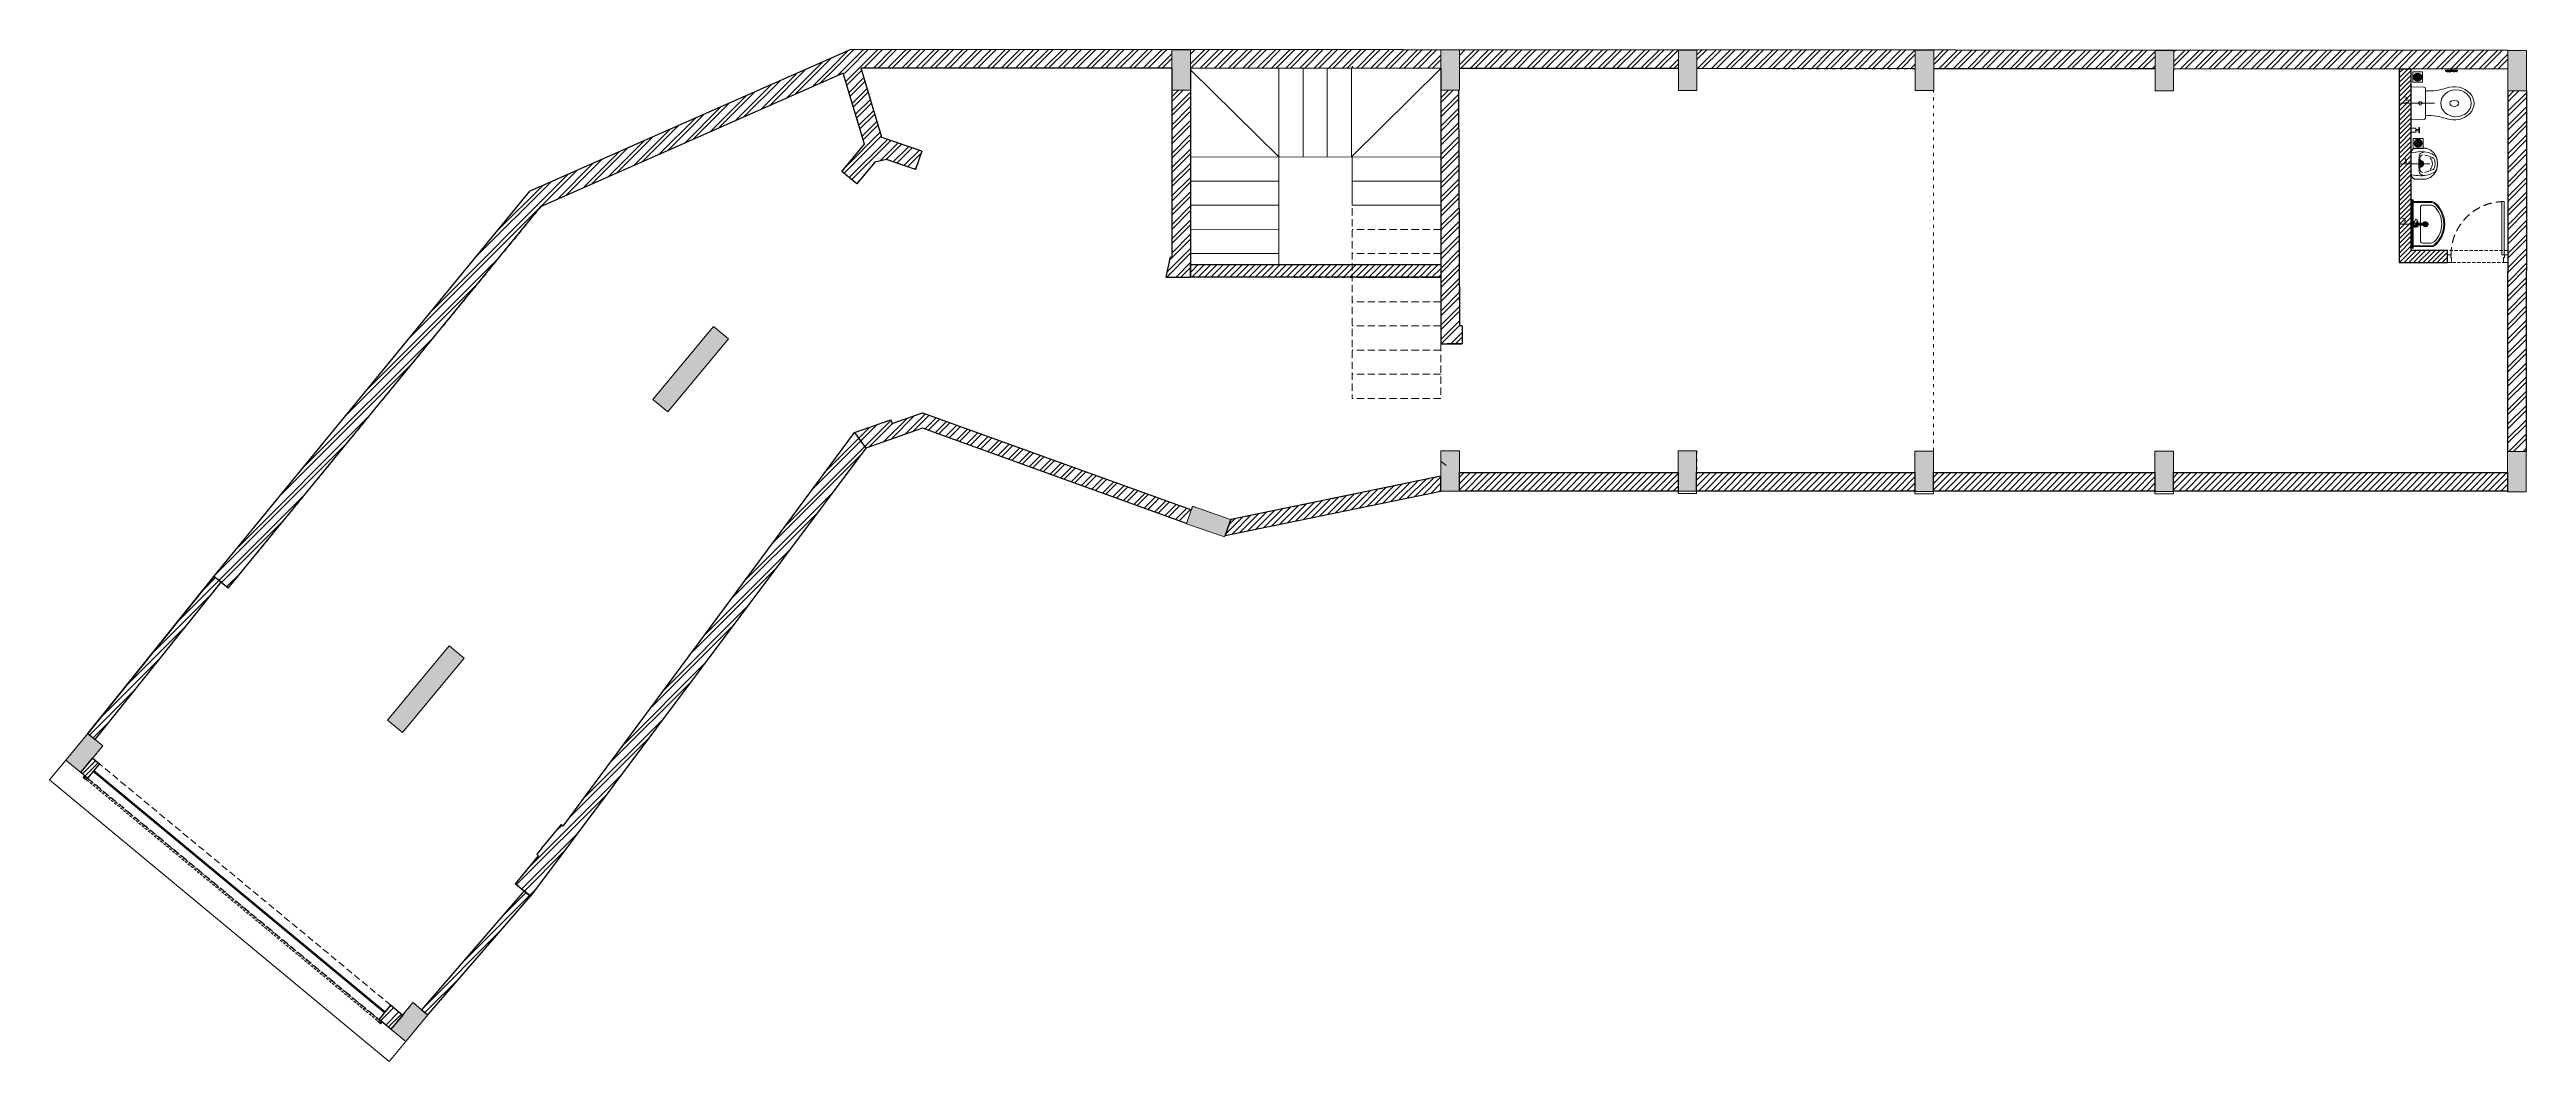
# Model space of a CAD drawing. Header units: feet. Extents: x -10140 to 20626, y -7617 to 4950.
import ezdxf

# ---------------------------------------------------------------- set-up
doc = ezdxf.new("R2010")
doc.units = ezdxf.units.FT
doc.header["$LTSCALE"] = 33
doc.header["$MEASUREMENT"] = 0
for name, pattern in [('a_p6_plan_L18$0$HIDDEN', [0.375, 0.25, -0.125]), ('ACAD_ISO03W100', [30, 12, -18]), ('CENTER', [2, 1.25, -0.25, 0.25, -0.25]), ('DASHED', [0.75, 0.5, -0.25]), ('DOT2', [0.125, 0, -0.125]), ('HIDDEN', [9.525, 6.35, -3.175]), ('HIDDEN2', [4.7625, 3.175, -1.5875]), ('HIDDENX2', [0.75, 0.5, -0.25])]:
    doc.linetypes.add(name, pattern=pattern)
for name, color, linetype, lineweight in [('A-COL', 243, 'Continuous', 9), ('A-Glazing', 4, 'Continuous', 20), ('A-shutter', 8, 'Continuous', 18), ('A-STAIR', 6, 'Continuous', 5), ('beam', 90, 'Continuous', 9), ('centerline-toilets', 2, 'CENTER', 13), ('column hatch', 5, 'Continuous', 0), ('Door', 2, 'Continuous', 13), ('ele', 252, 'Continuous', 13), ('Fhitting', 152, 'Continuous', 30), ('LENS-DIM', 252, 'Continuous', 5), ('LENS-DOOR', 34, 'Continuous', 20), ('LENS_CURTAIN', 5, 'a_p6_plan_L18$0$HIDDEN', 9), ('LN-HATCH', 251, 'Continuous', 0), ('Mirror', 150, 'Continuous', 20), ('Panelling', 65, 'Continuous', 18), ('PARTITION', 22, 'Continuous', 30), ('rolling shutter', 1, 'Continuous', 5), ('Toilet', 5, 'Continuous', 9), ('WALL', 7, 'Continuous', 30)]:
    doc.layers.add(name, color=color, linetype=linetype, lineweight=lineweight)
doc.layers.add('A-WALL', color=1, linetype='Continuous')
doc.styles.get("Standard").update_dxf_attribs({"font": 'GILC____.TTF'})
pattern_1 = [(225, (-11307537.08, 5495392.03), (88.2999593, -88.2999593), []), (225, (-11307595.94, 5495392.03), (88.2999593, -88.2999593), [])]
pattern_2 = [(225, (-11307537.077, 5495392.03), (39.24442636, -39.24442636), [])]

# ---------------------------------------------------------------- blocks, each defined once
blk = doc.blocks.new('Wash Basin')
at = {"layer": 'PARTITION', "lineweight": 9}
h = blk.add_hatch(dxfattribs=at)
h.set_pattern_fill('ANSI38', color=256, scale=70, angle=990, style=0, double=1)
h.set_pattern_definition([(315, (-64.7135, -33.325), (6.18718, 6.18718), []), (45, (-64.7135, -33.325), (6.18718, 18.56155), [21.875, -13.125])])
h.paths.add_polyline_path([(300, -22), (-300, -22), (-300, -34), (300, -34)])
at = {"layer": 'centerline-toilets', "linetype": 'HIDDEN', "ltscale": 10}
blk.add_line((0, -238), (0, 130), dxfattribs=at)
at = {"layer": 'Mirror', "ltscale": 0.5}
blk.add_lwpolyline([(-300, -34), (-300, -46), (300, -46), (300, -34)], close=True, dxfattribs=at)
at = {"layer": 'Panelling', "lineweight": 9}
blk.add_lwpolyline([(-300, -22), (-300, -34), (300, -34), (300, -22)], close=True, dxfattribs=at)
at = {"layer": 'Toilet', "ltscale": 100}
for p, q in [((-280, -32), (-280, -278)), ((-270, -22), (270, -22)), ((-268, -55), (-268, -278)), ((-258, -45), (258, -45)), ((-15, -89), (-15, -208)), ((11, -208), (11, -89)), ((268, -55), (268, -278)), ((280, -32), (280, -278))]:
    blk.add_line(p, q, dxfattribs=at)
blk.add_lwpolyline([(-235, -264, 0.191896), (-217, -309, 0.420236), (217, -309, 0.191896), (235, -264), (235, -161, 0.414214), (210, -136), (-210, -136, 0.414214), (-235, -161)], format="xyb", close=True, dxfattribs=at)
blk.add_lwpolyline([(41, -103), (-41, -103)], dxfattribs=at)
blk.add_lwpolyline([(23, -62), (58, -74, -0.414214), (61, -81), (58, -93, -0.414214), (50, -96), (16, -85)], format="xyb", dxfattribs=at)
for centre, radius in [((-2, -197), 22.5), ((-2, -67), 17.5)]:
    blk.add_circle(centre, radius, dxfattribs=at)
for centre, radius, start, end in [((-270, -32), 10, 90, 180), ((-230, -278), 50, 180, 218.4461), ((-258, -55), 10, 90, 180), ((-230, -278), 38, 180, 218.4461), ((0, -89), 336, 219.313, 320.687), ((-2, -197), 32.1, 113.0898, 66.246), ((-2, -197), 20.5, 128.0403, 237.2899), ((-2, -197), 20.5, 304.4733, 50.7332), ((258, -55), 10, 0, 90), ((230, -278), 38, 321.5539, 0), ((230, -278), 50, 321.5539, 0), ((270, -32), 10, 0, 90), ((0, -89), 348, 219.2826, 320.7174)]:
    blk.add_arc(centre, radius, start, end, dxfattribs=at)
for centre, major_axis, start_param, end_param in [((-2, -67), (0, 38.3), 4.720493, 9.081982), ((-2, -67), (-0.2, -25.6), 1.769108, 7.074098), ((-2, -208), (-9.04, 9.04), 0.785398, 3.926991), ((-2, -67), (0, 38.3), 3.484555, 4.083576)]:
    blk.add_ellipse(centre, major_axis=major_axis, ratio=1, start_param=start_param, end_param=end_param, dxfattribs=at)
at = {"layer": 'centerline-toilets', "linetype": 'DOT2', "insert": (33, 62), "char_height": 75, "width": 495.83, "attachment_point": 5, "rotation": 90}
blk.add_mtext('{\\fISOCPEUR|b0|i0|c0|p34;℄}', dxfattribs=at)
blk = doc.blocks.new('DLF-RSP-AR-CD-DWG-4DT-3113$0$X-TYPICAL TOILET UPPER FLOORS - 02$0$urinals')
at = {"layer": 'Toilet'}
for p, q in [((0, -16), (0, 8)), ((-46, -115), (46, -115)), ((0, -105), (0, -161))]:
    blk.add_line(p, q, dxfattribs=at)
blk.add_lwpolyline([(135, 0), (-135, 0, 0.036949), (-150, -116, 0.138094), (-100, -297, 0.221721), (-52, -318, 0.062656), (0, -325, 0.062656), (52, -318, 0.221721), (100, -297, 0.138094), (150, -116, 0.036949)], format="xyb", close=True, dxfattribs=at)
for centre, radius, start, end in [((-91, -153), 53.8, 148.4868, 188.6401), ((-94, -145), 47.1, 93.3708, 154.4824), ((-71, -150), 40.2, 106.7016, 169.725), ((414, -38), 538, 193.994, 204.5632), ((3, -1238), 1145, 90.1625, 95.0265), ((-51, -225), 119, 89.5454, 105.8857), ((-30, -241), 50, 204.5632, 250.4606), ((-2, -165), 97.6, 225, 270.9552), ((0, -996), 891, 89.9918, 93.182), ((-2, -161), 135, 250.4606, 270.6492), ((0, -115), 40, 167.428, 12.572), ((0, -115), 33, 164.1814, 15.8186), ((0, -115), 32, 163.6049, 16.3951), ((0, -115), 22.6, 155.6653, 24.3347), ((0, -115), 14.7, 139.9109, 40.0891), ((-3, -1238), 1145, 84.9735, 89.8375), ((0, -996), 891, 86.818, 90.0082), ((2, -165), 97.6, 269.0448, 315), ((2, -161), 135, 269.3508, 289.5394), ((30, -241), 50, 289.5394, 335.4368), ((51, -225), 119, 74.1143, 90.4546), ((-414, -38), 538, 335.4368, 346.006), ((71, -150), 40.2, 10.275, 73.2984), ((94, -145), 47.1, 25.5176, 86.6292), ((91, -153), 53.8, 351.3599, 31.5132)]:
    blk.add_arc(centre, radius, start, end, dxfattribs=at)
blk.add_open_spline([(135, 0), (105, 0), (76, 0), (-13, 0), (-73, 0), (-133, 0), (-133, 0), (-134, 0), (-134, 0), (-135, 0), (-135, 0), (-135, 0), (-135, 0), (-135, 0), (-135, 0), (-135, 0), (-135, 0), (-135, 0), (-135, 0), (-135, 0), (-135, 0), (-135, 0), (-135, 0), (-136, 0), (-136, 0), (-136, 0), (-137, 0), (-138, 0), (-138, 0), (-141, 0), (-142, 0), (-146, -1), (-149, -2), (-155, -3), (-158, -5), (-163, -7), (-166, -9), (-171, -13), (-173, -15), (-178, -19), (-180, -22), (-184, -27), (-185, -29), (-188, -35), (-189, -38), (-191, -43), (-191, -46), (-192, -50), (-192, -51), (-192, -52), (-192, -54), (-193, -56), (-193, -56), (-193, -57), (-193, -57), (-193, -57), (-193, -57), (-193, -57), (-193, -57), (-193, -57), (-193, -57), (-193, -58), (-193, -58), (-193, -58), (-193, -58), (-193, -58), (-193, -58), (-193, -58), (-193, -59), (-193, -59), (-193, -60), (-193, -61), (-193, -62), (-193, -65), (-193, -66), (-193, -72), (-193, -75), (-193, -86), (-193, -93), (-193, -114), (-193, -128), (-193, -146), (-193, -145), (-193, -149), (-193, -150), (-193, -154), (-193, -156), (-193, -159), (-193, -159), (-193, -159), (-193, -159), (-193, -160), (-193, -160), (-193, -160), (-193, -160), (-193, -160), (-193, -160), (-193, -160), (-193, -160), (-193, -160), (-193, -160), (-193, -160), (-193, -161), (-193, -161), (-193, -161), (-193, -162), (-193, -162), (-192, -164), (-192, -165), (-192, -168), (-192, -170), (-192, -176), (-191, -180), (-189, -191), (-188, -198), (-183, -212), (-180, -219), (-173, -233), (-169, -240), (-159, -253), (-154, -259), (-142, -271), (-136, -277), (-123, -287), (-115, -292), (-101, -301), (-93, -305), (-77, -311), (-69, -314), (-53, -319), (-44, -321), (-28, -323), (-20, -324), (-9, -325), (-7, -325), (-3, -325), (-1, -325), (2, -325), (4, -325), (8, -325), (11, -325), (21, -324), (27, -323), (42, -321), (50, -319), (67, -315), (75, -312), (92, -305), (100, -301), (115, -292), (123, -288), (136, -277), (143, -271), (155, -259), (160, -252), (170, -238), (174, -231), (181, -217), (184, -210), (188, -195), (190, -188), (191, -179), (191, -178), (192, -174), (192, -171), (192, -168), (192, -167), (192, -164), (192, -162), (192, -160), (192, -160), (192, -160), (192, -160), (192, -160), (192, -159), (192, -159), (192, -159), (192, -158), (192, -157), (192, -156), (192, -155), (192, -152), (192, -150), (192, -143), (192, -144), (192, -132), (192, -124), (192, -99), (192, -82), (192, -65), (192, -64), (192, -62), (192, -60), (192, -58), (192, -58), (192, -57), (192, -57), (192, -57), (192, -57), (192, -57), (192, -57), (192, -57), (192, -57), (192, -57), (192, -57), (192, -56), (192, -56), (192, -55), (192, -55), (192, -53), (192, -52), (192, -48), (191, -46), (190, -40), (189, -37), (186, -31), (184, -28), (180, -22), (178, -19), (173, -14), (170, -12), (164, -8), (161, -6), (155, -3), (151, -2), (145, -1), (142, 0), (137, 0), (136, 0), (135, 0)], degree=3, knots=[0, 0, 0, 0, 0.329607, 0.329607, 0.988822, 0.988822, 0.996691, 0.996691, 0.998638, 0.998638, 0.99992, 0.99992, 1.000227, 1.000227, 1.000534, 1.000534, 1.001148, 1.001148, 1.002375, 1.002375, 1.00483, 1.00483, 1.009739, 1.009739, 1.019558, 1.019558, 1.039196, 1.039196, 1.078472, 1.078472, 1.157024, 1.157024, 1.314128, 1.314128, 1.471232, 1.471232, 1.628335, 1.628335, 1.785439, 1.785439, 1.942543, 1.942543, 2.099647, 2.099647, 2.256751, 2.256751, 2.413855, 2.413855, 2.450944, 2.450944, 2.525122, 2.525122, 2.556641, 2.556641, 2.563699, 2.563699, 2.567479, 2.567479, 2.57001, 2.57001, 2.570783, 2.570783, 2.572328, 2.572328, 2.573873, 2.573873, 2.576964, 2.576964, 2.583145, 2.583145, 2.595507, 2.595507, 2.620232, 2.620232, 2.669681, 2.669681, 2.76858, 2.76858, 2.966376, 2.966376, 3.36197, 3.36197, 3.45996, 3.45996, 3.491387, 3.491387, 3.554241, 3.554241, 3.562213, 3.562213, 3.566829, 3.566829, 3.570018, 3.570018, 3.570684, 3.570684, 3.571294, 3.571294, 3.571904, 3.571904, 3.573124, 3.573124, 3.575564, 3.575564, 3.580444, 3.580444, 3.590203, 3.590203, 3.609723, 3.609723, 3.648762, 3.648762, 3.72684, 3.72684, 3.861362, 3.861362, 3.995884, 3.995884, 4.130406, 4.130406, 4.264928, 4.264928, 4.39945, 4.39945, 4.533972, 4.533972, 4.668494, 4.668494, 4.803016, 4.803016, 4.937539, 4.937539, 5.072061, 5.072061, 5.118026, 5.118026, 5.144558, 5.144558, 5.17109, 5.17109, 5.224154, 5.224154, 5.330281, 5.330281, 5.468863, 5.468863, 5.607445, 5.607445, 5.746027, 5.746027, 5.884609, 5.884609, 6.023191, 6.023191, 6.161773, 6.161773, 6.300355, 6.300355, 6.438937, 6.438937, 6.577519, 6.577519, 6.602876, 6.602876, 6.653589, 6.653589, 6.673028, 6.673028, 6.711906, 6.711906, 6.713712, 6.713712, 6.715518, 6.715518, 6.719129, 6.719129, 6.726351, 6.726351, 6.740796, 6.740796, 6.769686, 6.769686, 6.827466, 6.827466, 6.943027, 6.943027, 7.174147, 7.174147, 7.636387, 7.636387, 7.659394, 7.659394, 7.705407, 7.705407, 7.71212, 7.71212, 7.713128, 7.713128, 7.714137, 7.714137, 7.716153, 7.716153, 7.720185, 7.720185, 7.728249, 7.728249, 7.744378, 7.744378, 7.776636, 7.776636, 7.841152, 7.841152, 7.970184, 7.970184, 8.14844, 8.14844, 8.326696, 8.326696, 8.504953, 8.504953, 8.683209, 8.683209, 8.861465, 8.861465, 9.039722, 9.039722, 9.217978, 9.217978, 9.283185, 9.283185, 9.283185, 9.283185], dxfattribs=at)
blk = doc.blocks.new('jALI')
at = {"layer": 'Toilet', "ltscale": 5}
h = blk.add_hatch(dxfattribs=at)
h.set_pattern_fill('HEX', color=256, scale=50, angle=135, double=1)
h.set_pattern_definition([(135, (-344825.863, 460708.187), (-7.65465545, -7.65465545), [6.25, -12.5]), (255, (-344825.863, 460708.187), (10.4564538, -2.80179835), [6.25, -12.5]), (195, (-344830.282, 460712.606), (2.80179835, -10.4564538), [6.25, -12.5])])
edge = h.paths.add_edge_path()
edge.add_arc((-393188, 163648), 50, -90, 270)
blk.add_lwpolyline([(-393250, 163582), (-393126, 163582), (-393126, 163709), (-393250, 163709)], close=True, dxfattribs=at)
blk.add_circle((-393188, 163648), 50, dxfattribs=at)
blk = doc.blocks.new('Urinal')
at = {"layer": 'centerline-toilets', "linetype": 'HIDDEN', "ltscale": 10}
blk.add_line((0, 231), (0, -137), dxfattribs=at)
at = {"layer": 'Fhitting', "lineweight": 0, "ltscale": 0.5, "rotation": 180}
blk.add_blockref('DLF-RSP-AR-CD-DWG-4DT-3113$0$X-TYPICAL TOILET UPPER FLOORS - 02$0$urinals', (0, 0), dxfattribs=at)
at = {"layer": 'Fhitting', "lineweight": 0, "ltscale": 0.5, "xscale": -1, "rotation": 90}
blk.add_blockref('jALI', (163394, -393104), dxfattribs=at)
at = {"layer": 'centerline-toilets', "linetype": 'DOT2', "insert": (-31, -69), "char_height": 75, "width": 495.83, "attachment_point": 5, "rotation": 270}
blk.add_mtext('{\\fISOCPEUR|b0|i0|c0|p34;℄}', dxfattribs=at)
blk = doc.blocks.new('WC')
at = {"layer": 'centerline-toilets', "linetype": 'HIDDEN', "ltscale": 10}
blk.add_line((0, 286), (0, -135), dxfattribs=at)
at = {"layer": 'Toilet'}
for p, q in [((-419, 507), (-425, 507)), ((-425, 507), (-425, 489)), ((-419, 489), (-425, 489)), ((-419, 507), (-419, 489)), ((-419, 504), (-413, 504)), ((-419, 492), (-413, 492)), ((-413, 567), (-413, 429)), ((-401, 567), (-401, 429)), ((-206, 6), (-202, 157)), ((-200, 0), (200, 0)), ((181, 177), (-183, 177)), ((206, 6), (200, 157))]:
    blk.add_line(p, q, dxfattribs=at)
at = {"layer": 'Toilet', "ltscale": 100}
for p, q in [((366, 103), (300, 103)), ((300, 92), (300, 103)), ((326, 92), (300, 92)), ((307, 0), (307, 57)), ((359, 57), (307, 57)), ((326, 103), (326, 57)), ((340, 103), (340, 57)), ((366, 92), (340, 92)), ((359, 57), (359, 0)), ((366, 92), (366, 103)), ((359, 0), (307, 0))]:
    blk.add_line(p, q, dxfattribs=at)
at = {"layer": 'Toilet'}
blk.add_circle((0, 112), 22.9, dxfattribs=at)
for centre, radius, start, end in [((-407, 567), 6, 0, 180), ((-407, 429), 6, 180, 0), ((-776, 231), 622, 354.997, 19.0619), ((776, 226), 623, 160.5196, 184.5617), ((-200, 6), 5.72, 177.9546, 270), ((-182, 158), 19.3, 90.3509, 180.8981), ((180, 158), 19.3, 359.1019, 89.6491), ((200, 6), 5.72, 270, 2.0454)]:
    blk.add_arc(centre, radius, start, end, dxfattribs=at)
at = {"layer": 'Toilet', "extrusion": (0, 0, -1)}
for centre, major_axis, ratio, start_param, end_param in [((0, 534), (0, -245), 0.842028, 7.436326, 11.41323), ((0, 535), (0, -57.2), 0.7, 1.570796326794896, 7.853981633974482)]:
    blk.add_ellipse(centre, major_axis=major_axis, ratio=ratio, start_param=start_param, end_param=end_param, dxfattribs=at)
blk.add_ellipse((0, 555), major_axis=(0, -189), ratio=0.878788, dxfattribs=at)
at = {"layer": 'Toilet'}
blk.add_open_spline([(-401, 441), (-397, 441), (-384, 439), (-389, 459), (-396, 480), (-386, 478), (-386, 491), (-403, 487), (-385, 532), (-396, 547), (-391, 570), (-397, 569), (-401, 568)], degree=3, knots=[0, 0, 0, 0, 9.744972, 33.823887, 47.583551, 49.497915, 60.560502, 63.822284, 93.508019, 135.756925, 141.904352, 150.301906, 150.301906, 150.301906, 150.301906], dxfattribs=at)
at = {"layer": 'Fhitting', "lineweight": 0, "ltscale": 0.5, "rotation": 270}
blk.add_blockref('jALI', (-163973, -393109), dxfattribs=at)
at = {"layer": 'centerline-toilets', "linetype": 'DOT2', "insert": (-36, -57), "char_height": 85.83, "width": 567.4, "attachment_point": 5, "rotation": 270}
blk.add_mtext('{\\fISOCPEUR|b0|i0|c0|p34;℄}', dxfattribs=at)
blk = doc.blocks.new('*U9')
at = {"layer": 'LENS-DOOR'}
for p, q in [((548122, 1779235), (548122, 1778574)), ((548122, 1779235), (548153, 1779235)), ((548153, 1778574), (548153, 1779235)), ((547447, 1778569), (547452, 1778569)), ((547447, 1778484), (547447, 1778569)), ((547447, 1778484), (547452, 1778484)), ((547452, 1778574), (547489, 1778574)), ((547452, 1778569), (547452, 1778574)), ((547452, 1778479), (547452, 1778484)), ((547452, 1778479), (547499, 1778479)), ((547489, 1778540), (547489, 1778574)), ((547489, 1778540), (547499, 1778540)), ((547499, 1778479), (547499, 1778540)), ((548122, 1778574), (548153, 1778574)), ((548145, 1778479), (548145, 1778540)), ((548156, 1778540), (548145, 1778540)), ((548192, 1778479), (548145, 1778479)), ((548192, 1778574), (548156, 1778574)), ((548156, 1778540), (548156, 1778574)), ((548192, 1778569), (548192, 1778574)), ((548197, 1778569), (548192, 1778569)), ((548192, 1778479), (548192, 1778484)), ((548197, 1778484), (548192, 1778484)), ((548197, 1778484), (548197, 1778569))]:
    blk.add_line(p, q, dxfattribs=at)
at = {"layer": 'LENS-DOOR', "color": 7, "linetype": 'HIDDEN2'}
blk.add_ellipse((548153, 1778574), major_axis=(-661, 0), ratio=1, start_param=-1.570791, end_param=0.051209, dxfattribs=at)
blk = doc.blocks.new('*U11')
at = {"layer": 'A-shutter', "color": 5, "ltscale": 10}
for points in [[(41038450, -1561539), (41038450, -1561544), (41038405, -1561544), (41038405, -1561564), (41038450, -1561564), (41038450, -1561569), (41038400, -1561569), (41038400, -1561539)], [(41043150, -1561539), (41043150, -1561544), (41043195, -1561544), (41043195, -1561564), (41043150, -1561564), (41043150, -1561569), (41043200, -1561569), (41043200, -1561539)]]:
    blk.add_lwpolyline(points, close=True, dxfattribs=at)
at = {"layer": 'A-shutter', "color": 5, "linetype": 'HIDDENX2', "ltscale": 2}
blk.add_lwpolyline([(41038405, -1561544), (41038405, -1561564), (41043195, -1561564), (41043195, -1561544)], close=True, dxfattribs=at)
blk = doc.blocks.new('A$C79009803')
at = {"layer": 'column hatch'}
h = blk.add_hatch(color=8, dxfattribs=at)
h.dxf.hatch_style = 1
h.paths.add_polyline_path([(11711, -1079), (11481, -1078), (11481, -578), (11711, -578)])
h.paths.add_polyline_path([(11714, 3900), (11484, 3900), (11485, 4400), (11715, 4400)])
h.paths.add_polyline_path([(7333, 3903), (7103, 3903), (7103, 4403), (7334, 4403)])
h.paths.add_polyline_path([(7330, -1076), (7100, -1075), (7100, -575), (7330, -575)])
h.paths.add_polyline_path([(4349, -1074), (4119, -1073), (4119, -573), (4349, -573)])
h.paths.add_polyline_path([(4352, 3905), (4122, 3905), (4123, 4405), (4353, 4405)])
h.paths.add_polyline_path([(1411, 3907), (1181, 3907), (1182, 4407), (1412, 4407)])
h.paths.add_polyline_path([(1408, -1072), (1178, -1071), (1178, -571), (1408, -571)])
h.paths.add_polyline_path([(-1539, -1069), (-1769, -1069), (-1769, -569), (-1539, -569)])
h.paths.add_polyline_path([(-1539, 3909), (-1769, 3909), (-1769, 4409), (-1539, 4409)])
h.paths.add_polyline_path([(-4880, 3911), (-5110, 3911), (-5110, 4411), (-4880, 4411)])
h.paths.add_polyline_path([(-4381, -1423), (-4457, -1640), (-4929, -1477), (-4854, -1259)])
h.paths.add_polyline_path([(-11371, -87), (-11556, 66), (-10803, 975), (-10618, 822)])
h.paths.add_polyline_path([(-14669, -4069), (-14853, -3915), (-14088, -2991), (-13903, -3144)])
h.paths.add_polyline_path([(-14627, -7907), (-14812, -7754), (-14538, -7423), (-14353, -7576)])
h.paths.add_polyline_path([(-18663, -4565), (-18848, -4412), (-18574, -4081), (-18389, -4234)])
at = {"layer": 'LN-HATCH'}
h = blk.add_hatch(dxfattribs=at)
h.set_pattern_fill('ANSI32', color=256, scale=333, angle=180)
h.set_pattern_definition(pattern_1)
h.paths.add_polyline_path([(-9098, 4414), (-9619, 4184), (-5110, 4181), (-5110, 4411)])
h = blk.add_hatch(dxfattribs=at)
h.set_pattern_fill('ANSI32', color=256, scale=333, angle=180)
h.set_pattern_definition(pattern_1)
h.paths.add_polyline_path([(7333, 4173), (11485, 4170), (11485, 4400), (7334, 4403)])
h.paths.add_polyline_path([(11714, 3900), (11484, 3900), (11481, -578), (11711, -578)])
h.paths.add_polyline_path([(4353, 4405), (4352, 4175), (7103, 4173), (7103, 4403)])
h.paths.add_polyline_path([(4123, 4405), (1412, 4407), (1412, 4177), (4122, 4175)])
h.paths.add_polyline_path([(1182, 4407), (-1539, 4409), (-1539, 4179), (1182, 4177)])
h.paths.add_polyline_path([(-1769, 760), (-1506, 760), (-1506, 983), (-1539, 983), (-1556, 3909), (-1776, 3909)])
h.paths.add_polyline_path([(-4881, 1586), (-4887, 3911), (-5117, 3911), (-5111, 1837), (-5131, 1838), (-5186, 1588)])
h.paths.add_polyline_path([(-4880, 4181), (-1769, 4179), (-1769, 4409), (-4880, 4411)])
h = blk.add_hatch(dxfattribs=at)
h.set_pattern_fill('ANSI32', color=256, scale=333, angle=180)
h.set_pattern_definition(pattern_1)
h.paths.add_polyline_path([(-13084, 2656), (-17010, -2130), (-16833, -2276), (-12943, 2468), (-9192, 4121), (-9050, 4184), (-9619, 4184)])
h = blk.add_hatch(dxfattribs=at)
h.set_pattern_fill('ANSI32', color=256, scale=333, angle=180)
h.set_pattern_definition(pattern_1)
h.paths.add_polyline_path([(-8713, 3322), (-8971, 4184), (-9050, 4184), (-9192, 4121), (-8928, 3240), (-9209, 2901), (-9024, 2748), (-8801, 3017), (-8654, 3047), (-8295, 2923), (-8216, 3150)])
h = blk.add_hatch(dxfattribs=at)
h.set_pattern_fill('ANSI31', color=256, scale=333, angle=180)
h.set_pattern_definition([(225, (-11307537.077, 5495392.03), (29.43331977, -29.43331977), [])])
h.paths.add_polyline_path([(10733, 1920), (10285, 1920), (10285, 4171), (10135, 4171), (10135, 1770), (10733, 1770)])
h = blk.add_hatch(dxfattribs=at)
h.set_pattern_fill('ANSI31', color=256, scale=444, angle=180)
h.set_pattern_definition(pattern_2)
h.paths.add_polyline_path([(-4880, 1743), (-1771, 1743), (-1771, 1586), (-4880, 1586)])
h = blk.add_hatch(dxfattribs=at)
h.set_pattern_fill('ANSI32', color=256, scale=333, angle=180)
h.set_pattern_definition(pattern_1)
h.paths.add_polyline_path([(-8585, -231), (-8601, -184), (-9054, -342), (-8911, -536), (-8208, -290), (-4927, -1471), (-4868, -1301), (-8207, -99)])
h = blk.add_hatch(dxfattribs=at)
h.set_pattern_fill('ANSI32', color=256, scale=333, angle=180)
h.set_pattern_definition(pattern_1)
h.paths.add_polyline_path([(-12670, -5230), (-12693, -5211), (-12904, -5465), (-12881, -5484), (-13263, -5946), (-13171, -6023), (-13076, -6101), (-8911, -536), (-9054, -342)])
h = blk.add_hatch(dxfattribs=at)
h.set_pattern_fill('ANSI31', color=256, scale=444, angle=180)
h.set_pattern_definition(pattern_2)
h.paths.add_polyline_path([(11481, -840), (7330, -840), (7330, -1069), (11481, -1069)])
h.paths.add_polyline_path([(7100, -839), (4349, -839), (4349, -1069), (7100, -1069)])
h.paths.add_polyline_path([(1178, -839), (-1539, -839), (-1539, -1069), (1178, -1069)])
h.paths.add_polyline_path([(4119, -839), (1408, -839), (1408, -1069), (4119, -1069)])
h.paths.add_polyline_path([(-13155, -6036), (-14430, -7512), (-14353, -7576), (-13076, -6101)])
h.paths.add_polyline_path([(-18485, -4154), (-16921, -2203), (-17010, -2130), (-18574, -4081)])
h = blk.add_hatch(dxfattribs=at)
h.set_pattern_fill('ANSI31', color=256, scale=444, angle=180)
h.set_pattern_definition(pattern_2)
h.paths.add_polyline_path([(-1769, -1069), (-1769, -886), (-4379, -1424), (-4450, -1622)])
h = blk.add_hatch(dxfattribs=at)
h.set_pattern_fill('ANSI32', color=256, scale=333, angle=180)
h.set_pattern_definition(pattern_1)
h.paths.add_polyline_path([(-18663, -4565), (-18578, -4635), (-18432, -4458), (-18516, -4388)])
h = blk.add_hatch(dxfattribs=at)
h.set_pattern_fill('ANSI32', color=256, scale=333, angle=180)
h.set_pattern_definition(pattern_1)
h.paths.add_polyline_path([(-14958, -7633), (-14812, -7754), (-14665, -7577), (-14812, -7456)])
at = {"layer": 'A-COL'}
for p, q in [((1182, 4177), (1181, 3907)), ((1412, 4177), (1411, 3907)), ((4122, 4175), (4122, 3905)), ((4352, 4175), (4352, 3905)), ((7103, 4173), (7103, 3903)), ((7333, 4173), (7333, 3903)), ((1411, 3907), (1181, 3907)), ((4352, 3905), (4122, 3905)), ((7333, 3903), (7103, 3903)), ((-1769, -569), (-1769, -1069)), ((-1539, -569), (-1769, -569)), ((-1539, -569), (-1539, -1069)), ((1178, -571), (1178, -1101)), ((1408, -571), (1178, -571)), ((1408, -571), (1408, -1101)), ((4119, -573), (4119, -1103)), ((4349, -573), (4119, -573)), ((4349, -573), (4349, -1103)), ((7100, -575), (7100, -1105)), ((7330, -575), (7100, -575)), ((7330, -575), (7330, -1105)), ((11487, -578), (11481, -578)), ((-1769, -699), (-1703, -752)), ((1408, -1101), (1178, -1101)), ((4349, -1103), (4119, -1103)), ((7330, -1105), (7100, -1105)), ((-4457, -1640, 0), (-4379, -1424, 0))]:
    blk.add_line(p, q, dxfattribs=at)
for points in [[(-4880, 3911), (-5110, 3911), (-5110, 4411), (-4880, 4411)], [(-1539, 3909), (-1769, 3909), (-1769, 4409), (-1539, 4409)], [(1411, 3907), (1181, 3907), (1182, 4407), (1412, 4407)], [(4352, 3905), (4122, 3905), (4123, 4405), (4353, 4405)], [(7333, 3903), (7103, 3903), (7103, 4403), (7334, 4403)], [(11714, 3900), (11484, 3900), (11485, 4400), (11715, 4400)], [(-11371, -87), (-11556, 66), (-10803, 975), (-10618, 822)], [(-1539, -1069), (-1769, -1069), (-1769, -569), (-1539, -569)], [(1408, -1072), (1178, -1071), (1178, -571), (1408, -571)], [(4349, -1074), (4119, -1073), (4119, -573), (4349, -573)], [(7330, -1076), (7100, -1075), (7100, -575), (7330, -575)], [(11711, -1079), (11481, -1078), (11481, -578), (11711, -578)], [(-14669, -4069), (-14853, -3915), (-14088, -2991), (-13903, -3144)], [(-18663, -4565), (-18848, -4412), (-18574, -4081), (-18389, -4234)], [(-14627, -7907), (-14812, -7754), (-14538, -7423), (-14353, -7576)]]:
    blk.add_lwpolyline(points, close=True, dxfattribs=at)
at = {"layer": 'A-COL', "elevation": 0}
blk.add_lwpolyline([(-4381, -1423), (-4457, -1640), (-4929, -1477), (-4854, -1259)], close=True, dxfattribs=at)
at = {"layer": 'A-Glazing'}
blk.add_lwpolyline([(-18501, -4542), (-14881, -7539), (-14889, -7549), (-18509, -4551)], close=True, dxfattribs=at)
at = {"layer": 'A-STAIR', "linetype": 'DASHED', "ltscale": 200}
for p, q in [((-3780, 3080), (-4880, 4161)), ((-3780, 3080), (-3780, 4180)), ((-3480, 3080), (-3480, 4180)), ((-3180, 3080), (-3180, 4180)), ((-2880, 3080), (-2880, 4180)), ((-2880, 3080), (-1769, 4179)), ((-1770, 3079), (-4881, 3081)), ((-3780, 3080), (-3780, 1743)), ((-2869, 3080), (-2869, 2480)), ((-3780, 2780), (-4881, 2781)), ((-1770, 2779), (-2869, 2780)), ((-3780, 2480), (-4881, 2481)), ((-1771, 2479), (-2869, 2480)), ((-3780, 2180), (-4882, 2181)), ((-3780, 1880), (-4882, 1881)), ((-3780, 1586), (-3780, 1584))]:
    blk.add_line(p, q, dxfattribs=at)
at = {"layer": 'A-STAIR', "color": 214, "linetype": 'a_p6_plan_L18$0$HIDDEN', "lineweight": 5, "ltscale": 11}
for p, q in [((-2869, 2443), (-2869, 81)), ((-1771, 2179), (-2869, 2180)), ((-1771, 1879), (-2869, 1880)), ((-1770, 1581), (-2869, 1581)), ((-1771, 1281), (-2869, 1281)), ((-1771, 981), (-2869, 981)), ((-1771, 681), (-2869, 681)), ((-1770, 760), (-1770, 81)), ((-1771, 381), (-2869, 381)), ((-1771, 81), (-2869, 81))]:
    blk.add_line(p, q, dxfattribs=at)
at = {"layer": 'A-STAIR', "ltscale": 100}
blk.add_line((-14831, -8153), (-19052, -4658), dxfattribs=at)
for points in [[(-18848, -4412), (-19052, -4658)], [(-14627, -7907), (-14831, -8153)]]:
    blk.add_lwpolyline(points, dxfattribs=at)
at = {"layer": 'A-WALL'}
for p, q in [((-9098, 4414), (-13084, 2656)), ((11485, 4400), (-9098, 4414)), ((-9192, 4121), (-12945, 2466)), ((-8928, 3240), (-9192, 4121)), ((-8713, 3322), (-8971, 4184)), ((-5110, 4181), (-8971, 4184)), ((-5110, 4181), (-5111, 1837)), ((-1769, 4179), (-4880, 4181)), ((-4880, 4175), (-4880, 1586)), ((-1769, 4179), (-1770, 760)), ((1182, 4177), (-1539, 4179)), ((4122, 4175), (1412, 4177)), ((7103, 4173), (4352, 4175)), ((11485, 4170), (7333, 4173)), ((-1549, 3909), (-1539, 983)), ((11484, 3900), (11481, -578)), ((11714, 3900), (11711, -578)), ((-8216, 3150), (-8713, 3322)), ((-8216, 3150), (-8295, 2923)), ((-8654, 3047), (-8801, 3017)), ((-8295, 2923), (-8654, 3047)), ((-17010, -2130), (-13084, 2656)), ((-16833, -2276), (-12943, 2468)), ((-5131, 1838), (-5186, 1588)), ((-5186, 1588), (-4880, 1586)), ((-5131, 1838), (-5111, 1837)), ((-1506, 983), (-1539, 983)), ((-1506, 983), (-1506, 760)), ((-1767, 760), (-1506, 760)), ((-1506, 760), (-1690, 760)), ((-9054, -342, 0), (-8601, -184, 0)), ((-8601, -184), (-8585, -231, 0)), ((-8585, -231, 0), (-8207, -99, 0)), ((-8207, -99, 0), (-4868, -1301, 0)), ((-9054, -342), (-8911, -536, 0)), ((-18574, -4081), (-17010, -2130)), ((-16833, -2276), (-17010, -2130)), ((-13263, -5946), (-12976, -5600)), ((-13263, -5946), (-13076, -6101))]:
    blk.add_line(p, q, dxfattribs=at)
for points in [[(10733, 1920), (10285, 1920), (10285, 4171), (10135, 4171), (10135, 1770), (10733, 1770)], [(-4880, 1743), (-1771, 1743), (-1771, 1586), (-4880, 1586)], [(-1769, -1069), (-1769, -886), (-4379, -1424), (-4450, -1622)], [(-1539, -839), (1178, -839), (1178, -1069), (-1539, -1069)], [(1408, -839), (4119, -839), (4119, -1069), (1408, -1069)], [(4349, -839), (7100, -839), (7100, -1069), (4349, -1069)], [(7330, -840), (11481, -840), (11481, -1069), (7330, -1069)], [(-16921, -2203), (-17010, -2130), (-18574, -4081), (-18485, -4154)], [(-18578, -4635), (-18663, -4565), (-18516, -4388), (-18432, -4458)], [(-13076, -6101), (-13155, -6036), (-14430, -7512), (-14353, -7576)], [(-14812, -7754), (-14958, -7633), (-14812, -7456), (-14665, -7577)]]:
    blk.add_lwpolyline(points, close=True, dxfattribs=at)
for points in [[(-8801, 3017), (-9024, 2748), (-9209, 2901), (-8928, 3240)], [(-12936, -5504), (-12999, -5581), (-12976, -5600)]]:
    blk.add_lwpolyline(points, dxfattribs=at)
at = {"layer": 'A-WALL', "elevation": 0}
for points in [[(-4927, -1471), (-8208, -290), (-8911, -536), (-13076, -6101)], [(-12936, -5504), (-12693, -5211), (-12670, -5230), (-9054, -342)]]:
    blk.add_lwpolyline(points, dxfattribs=at)
at = {"layer": 'beam', "linetype": 'HIDDEN', "ltscale": 0.4}
blk.add_lwpolyline([(-18432, -4458), (-18578, -4635), (-14958, -7633), (-14812, -7456)], close=True, dxfattribs=at)
at = {"layer": 'LENS_CURTAIN', "ltscale": 5}
blk.add_lwpolyline([(10733, 1920), (10733, 1770), (11483, 1770), (11483, 1920)], close=True, dxfattribs=at)
at = {"layer": 'WALL', "ltscale": 100}
for p, q in [((-1769, 4179), (-4880, 4181)), ((-2869, 4206), (-2870, 4180))]:
    blk.add_line(p, q, dxfattribs=at)
at = {"layer": 'Door'}
blk.add_blockref('*U9', (-536714, -1776709), dxfattribs=at)
at = {"layer": 'ele', "color": 0, "lineweight": -2}
for name, p, rotation in [('WC', (10285, 3746), 270), ('Urinal', (10285, 2996), 270), ('Wash Basin', (10263, 2246), 89.99999999999999)]:
    blk.add_blockref(name, p, dxfattribs=dict(at, rotation=rotation))
at = {"layer": 'rolling shutter', "rotation": 320.3713185192141}
blk.add_blockref('*U11', (-30630184, 27372772, -64313), dxfattribs=at)

msp = doc.modelspace()

# ---------------------------------------------------------------- linework, layer by layer
at = {"layer": 'LENS-DIM', "color": 5, "linetype": 'ACAD_ISO03W100', "ltscale": 0.1, "elevation": 0}
msp.add_lwpolyline([(13261, 4441), (13034, 4441), (13034, 4711), (10323, 4713), (10323, 4443), (10093, 4443), (10093, 4713), (7372, 4715), (7372, 4445), (7363, 4445), (7372, 1518), (7406, 1519), (7406, 1296), (7142, 1296), (7141, 2117), (3725, 2124), (3780, 2374), (3800, 2373), (3801, 4717), (-59, 4720), (199, 3858), (695, 3686), (617, 3459), (258, 3583), (111, 3553), (-112, 3284), (-297, 3437), (-17, 3776), (-281, 4657), (-4031, 3004), (-7921, -1739), (-8010, -1667), (-9574, -3618), (-9477, -3698), (-9605, -3852), (-9520, -3922), (-9590, -4006), (-5970, -7004), (-5900, -6920), (-5754, -7041), (-5626, -6887), (-5518, -6976), (-4244, -5500), (-4352, -5410), (-4065, -5064), (-4088, -5045), (-4024, -4968), (-3782, -4675), (-3759, -4694), (-143, 194), (310, 352), (327, 305), (705, 436), (4043, -765), (4058, -723), (4533, -888), (7142, -350), (7142, -33), (7372, -33), (7372, -303), (10090, -303), (10090, -35), (10320, -35), (10320, -303), (13030, -302), (13031, -37), (13261, -37)], close=True, dxfattribs=at)

# ---------------------------------------------------------------- block references
at = {"layer": 'LENS-DIM', "color": 2}
msp.add_blockref('A$C79009803', (8911, 536, 0), dxfattribs=at)

doc.saveas('drawing.dxf')
